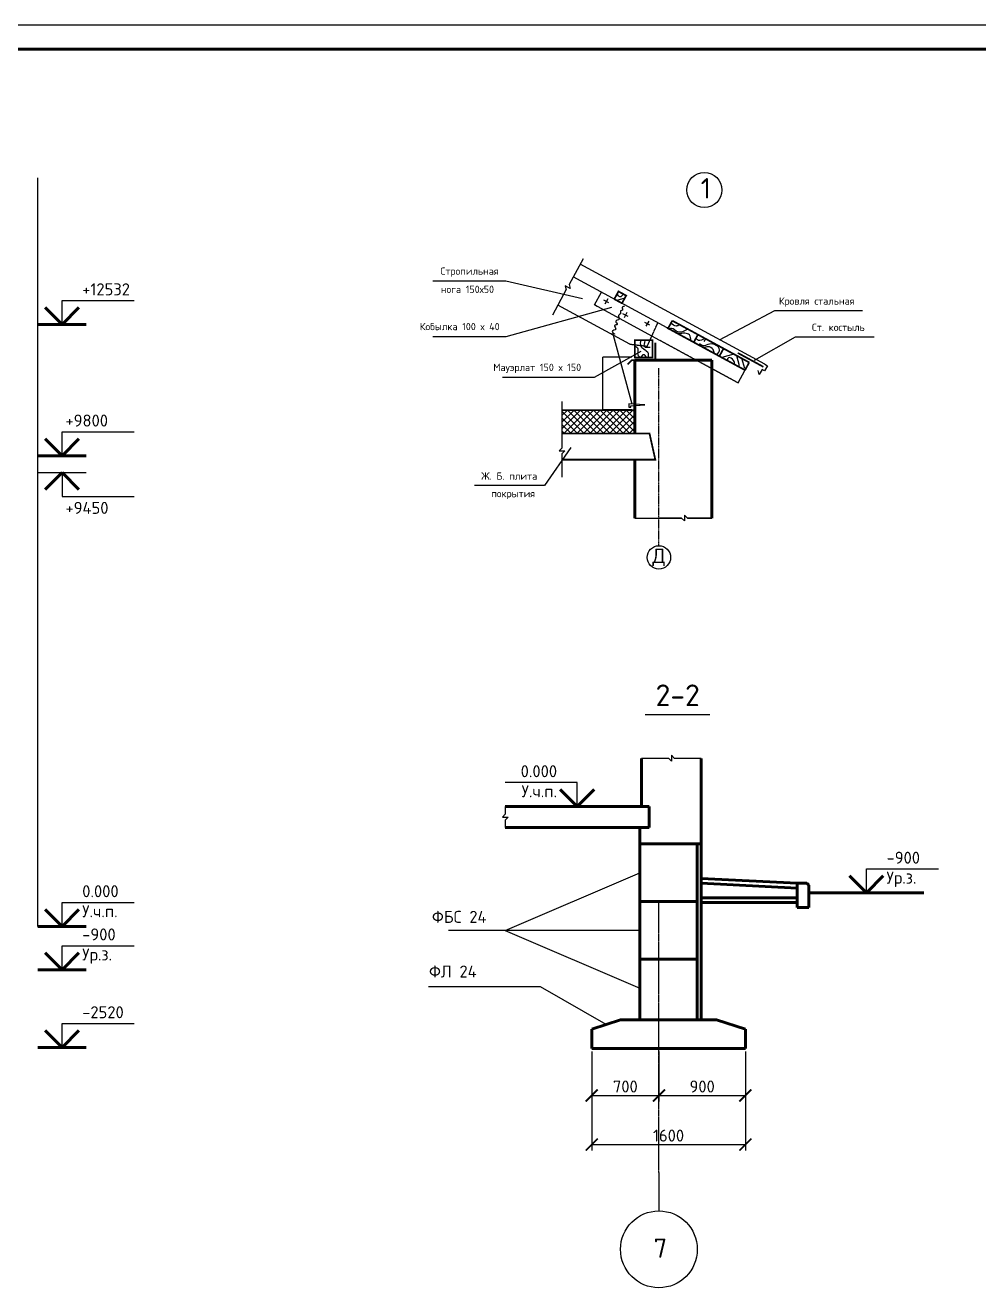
# Model space of a CAD drawing. Header units: millimetres. Extents: x -273369 to 399464, y -35443 to 194245.
# Drawn here: x 343671 to 363529, y 156997 to 183284 of the extents above; entities that cross this region are included whole.
import ezdxf

# ---------------------------------------------------------------- set-up
doc = ezdxf.new("R2010")
doc.units = ezdxf.units.MM
for name, pattern in [('ACAD_ISO02W100', [15, 12, -3]), ('CENTER2', [28.575, 19.05, -3.175, 3.175, -3.175]), ('осевая', [50.8, 31.75, -6.35, 6.35, -6.35]), ('осевая2', [28.575, 19.05, -3.175, 3.175, -3.175])]:
    doc.linetypes.add(name, pattern=pattern)
doc.styles.get("Standard").update_dxf_attribs({"font": 'arial.ttf'})
doc.styles.add('Курс1', font='isocpeur.ttf', dxfattribs={"height": 4.5})
doc.styles.add('Курс2', font='isocpeur.ttf', dxfattribs={"height": 2.5})
doc.styles.add('стиль3', font='isocpeur.ttf')
doc.dimstyles.new('ISO-25', dxfattribs={"dimtxt": 2.5, "dimasz": 2.5, "dimexe": 1.25, "dimexo": 0.625, "dimtad": 1, "dimtxsty": 'Standard', "dimcen": 2.5, "dimadec": 0, "dimazin": 0, "dimtfac": 1, "dimtmove": 0, "dimatfit": 3, "dimfxl": 1, "dimarcsym": 0})
doc.dimstyles.new('Линейный', dxfattribs={"dimscale": 0, "dimtxt": 2, "dimasz": 2.5, "dimexe": 1.25, "dimexo": 0.625, "dimtad": 1, "dimtxsty": 'Курс2', "dimblk": 'ARCHTICK', "dimcen": 2.5, "dimadec": 0, "dimazin": 0, "dimtfac": 1, "dimtmove": 0, "dimatfit": 3, "dimldrblk": 'ARCHTICK', "dimfxl": 1, "dimarcsym": 0})

# ---------------------------------------------------------------- blocks, each defined once
blk = doc.blocks.new('*D424')
at = {"color": 0, "linetype": 'CENTER2', "lineweight": -2, "ltscale": 100, "transparency": 16777216}
for p, q in [((356306, 176373), (355698, 176373)), ((355699, 175282), (355699, 176370)), ((356306, 175279), (355698, 175279))]:
    blk.add_line(p, q, dxfattribs=at)
at = {"color": 0, "linetype": 'CENTER2', "ltscale": 100, "transparency": 16777216}
for points in [[(355699, 176370), (355700, 176370), (355699, 176373)], [(355699, 175282), (355700, 175282), (355699, 175279)]]:
    blk.add_solid(points, dxfattribs=at)
at = {"layer": 'Defpoints', "color": 0, "linetype": 'CENTER2', "ltscale": 100, "transparency": 16777216}
for p in [(355699, 176373), (356307, 176373), (356307, 175279)]:
    blk.add_point(p, dxfattribs=at)
at = {"color": 0, "linetype": 'CENTER2', "ltscale": 100, "transparency": 16777216, "insert": (355698, 175826), "char_height": 2.5, "attachment_point": 5, "rotation": 90, "style": 'стиль3'}
blk.add_mtext('400', dxfattribs=at)
blk = doc.blocks.new('_ArchTick')
at = {"color": 0, "linetype": 'ByBlock', "lineweight": 60, "const_width": 0.15}
blk.add_lwpolyline([(-0.5, -0.5), (0.5, 0.5)], dxfattribs=at)
blk = doc.blocks.new('*D425')
at = {"color": 0, "lineweight": -2, "transparency": 16777216}
for p, q in [((355468, 161915), (355468, 159852)), ((358668, 161915), (358668, 159852)), ((355468, 159977), (358668, 159977))]:
    blk.add_line(p, q, dxfattribs=at)
at = {"layer": 'Defpoints', "color": 0, "transparency": 16777216}
for p in [(355468, 161977), (358668, 161977), (358668, 159977)]:
    blk.add_point(p, dxfattribs=at)
at = {"color": 0, "lineweight": -2, "transparency": 16777216, "xscale": 250, "yscale": 250, "zscale": 250, "rotation": 180}
blk.add_blockref('_ArchTick', (355468, 159977), dxfattribs=at)
at = {"color": 0, "lineweight": -2, "transparency": 16777216, "xscale": 250, "yscale": 250, "zscale": 250}
blk.add_blockref('_ArchTick', (358668, 159977), dxfattribs=at)
at = {"color": 0, "transparency": 16777216, "insert": (357068, 160165), "char_height": 250, "attachment_point": 5, "style": 'Курс2'}
blk.add_mtext('1600', dxfattribs=at)
blk = doc.blocks.new('*D426')
at = {"color": 0, "lineweight": -2, "transparency": 16777216}
for p, q in [((355468, 161915), (355468, 160875)), ((356868, 161915), (356868, 160875)), ((355468, 161000), (356868, 161000))]:
    blk.add_line(p, q, dxfattribs=at)
at = {"layer": 'Defpoints', "color": 0, "transparency": 16777216}
for p in [(355468, 161977), (356868, 161977), (356868, 161000)]:
    blk.add_point(p, dxfattribs=at)
at = {"color": 0, "lineweight": -2, "transparency": 16777216, "xscale": 250, "yscale": 250, "zscale": 250, "rotation": 180}
blk.add_blockref('_ArchTick', (355468, 161000), dxfattribs=at)
at = {"color": 0, "lineweight": -2, "transparency": 16777216, "xscale": 250, "yscale": 250, "zscale": 250}
blk.add_blockref('_ArchTick', (356868, 161000), dxfattribs=at)
at = {"color": 0, "transparency": 16777216, "insert": (356168, 161187), "char_height": 250, "attachment_point": 5, "style": 'Курс2'}
blk.add_mtext('700', dxfattribs=at)
blk = doc.blocks.new('*D427')
at = {"color": 0, "lineweight": -2, "transparency": 16777216}
for p, q in [((356868, 161915), (356868, 160875)), ((358668, 161915), (358668, 160875)), ((356868, 161000), (358668, 161000))]:
    blk.add_line(p, q, dxfattribs=at)
at = {"layer": 'Defpoints', "color": 0, "transparency": 16777216}
for p in [(356868, 161977), (358668, 161977), (358668, 161000)]:
    blk.add_point(p, dxfattribs=at)
at = {"color": 0, "lineweight": -2, "transparency": 16777216, "xscale": 250, "yscale": 250, "zscale": 250, "rotation": 180}
blk.add_blockref('_ArchTick', (356868, 161000), dxfattribs=at)
at = {"color": 0, "lineweight": -2, "transparency": 16777216, "xscale": 250, "yscale": 250, "zscale": 250}
blk.add_blockref('_ArchTick', (358668, 161000), dxfattribs=at)
at = {"color": 0, "transparency": 16777216, "insert": (357768, 161187), "char_height": 250, "attachment_point": 5, "style": 'Курс2'}
blk.add_mtext('900', dxfattribs=at)

msp = doc.modelspace()

# ---------------------------------------------------------------- hatches: boundary and pattern name
h = msp.add_hatch()
h.set_pattern_fill('ANSI37', color=256, scale=30.375, style=0)
h.set_pattern_definition([(45, (338595.25, 160812.34), (-68.1938, 68.1938), []), (135, (338595.25, 160812.34), (-68.1938, -68.1938), [])])
h.paths.add_polyline_path([(356367.659, 174784.837), (356367.659, 175270.837), (354848.909, 175270.837), (354848.909, 174784.837)])

# ---------------------------------------------------------------- linework, layer by layer
for p, q in [((399464.242, 183284.107), (315364.242, 183284.107)), ((343936.389, 164519.133), (343936.389, 180110.138)), ((355287.001, 178419.41), (354997.043, 177885.574)), ((359072.628, 176224.946), (355229.01, 178312.643)), ((357038.16, 176984.322), (355084.031, 178045.725)), ((354939.052, 177778.807), (354649.094, 177244.971)), ((355021.431, 177803.195), (354914.664, 177861.187)), ((354914.664, 177861.187), (354939.052, 177778.807)), ((354997.043, 177885.574), (355021.431, 177803.195)), ((355526.271, 177459.854), (355671.25, 177726.772)), ((344436.389, 177051.633), (344436.389, 177551.633)), ((344436.389, 177551.633), (345936.389, 177551.633)), ((356264.444, 176644.111), (354765.077, 177458.506)), ((356870.332, 176729.815), (355526.271, 177459.854)), ((355579.655, 177430.858), (355526.271, 177459.854)), ((355826.793, 177504.021), (355720.026, 177562.013)), ((355802.405, 177586.401), (355744.414, 177479.633)), ((356156.31, 177601.572), (355991.552, 177552.797)), ((356224.866, 177218.671), (356118.099, 177276.663)), ((356200.478, 177301.051), (356142.486, 177194.284)), ((356680.93, 177040.089), (356574.163, 177098.08)), ((356656.542, 177122.468), (356598.551, 177015.701)), ((355912.034, 176828.303), (356306.909, 175400.678)), ((358747.718, 176263.158), (357840.197, 176756.087)), ((358427.417, 176437.133), (358180.279, 176363.97)), ((358480.8, 176408.137), (358541.77, 176202.189)), ((358515.752, 175836.09), (358747.718, 176263.158)), ((358587.567, 176350.146), (358648.537, 176144.197)), ((359126.011, 176195.951), (359068.02, 176089.184)), ((359072.628, 176224.946), (359126.011, 176195.951)), ((358462.368, 175865.085), (358515.752, 175836.09)), ((358956.645, 176011.412), (358932.257, 176093.792)), ((359014.636, 176118.179), (358956.645, 176011.412)), ((359068.02, 176089.184), (359014.636, 176118.179)), ((354848.909, 175453.087), (354848.909, 174481.087)), ((356576.985, 175381.299), (356241.867, 175400.165)), ((356241.867, 175400.165), (356241.867, 175329.417)), ((356279.627, 175362.433), (356576.985, 175381.299)), ((356279.627, 175329.417), (356279.627, 175362.433)), ((356241.867, 175329.417), (356279.627, 175329.417)), ((344436.389, 174319.133), (344436.389, 174819.133)), ((344436.389, 174819.133), (345936.389, 174819.133)), ((354848.909, 174481.087), (354788.159, 174420.337)), ((354788.159, 174420.337), (354909.659, 174420.337)), ((354909.659, 174420.337), (354848.909, 174359.587)), ((354848.909, 174359.587), (354848.909, 173873.587)), ((343936.389, 173969.133), (344936.389, 173969.133)), ((344436.389, 173969.133), (344436.389, 173469.133)), ((344436.389, 173469.133), (345936.389, 173469.133)), ((356367.659, 173023.087), (357339.659, 173023.087)), ((357339.659, 173023.087), (356867.659, 173023.087)), ((357400.409, 172962.337), (357339.659, 173023.087)), ((357400.409, 173083.837), (357400.409, 172962.337)), ((357461.159, 173023.087), (357400.409, 173083.837)), ((357461.159, 173023.087), (357967.659, 173023.087)), ((357967.659, 173023.087), (357461.159, 173023.087)), ((356579.262, 168929.561), (357926.868, 168929.561)), ((357072.43, 168017.471), (356507.659, 168017.471)), ((357127.659, 167962.242), (357072.43, 168017.471)), ((357127.659, 168083.742), (357127.659, 167962.242)), ((357193.93, 168017.471), (357127.659, 168083.742)), ((357747.659, 168017.471), (357193.93, 168017.471)), ((355167.659, 167517.471), (353667.659, 167517.471)), ((355167.659, 167017.471), (355167.659, 167517.471)), ((353667.659, 167017.471), (353667.659, 166855.803)), ((353667.659, 166855.803), (353606.909, 166795.053)), ((353606.909, 166795.053), (353728.409, 166795.053)), ((353728.409, 166795.053), (353667.659, 166734.303)), ((353667.659, 166734.303), (353667.659, 166577.471)), ((356467.659, 166237.471), (356467.659, 165637.471)), ((353667.659, 164437.471), (356467.659, 165637.471)), ((356467.659, 165637.471), (356467.659, 164437.471)), ((361187.659, 165217.471), (361187.659, 165717.471)), ((361187.659, 165717.471), (362687.659, 165717.471)), ((357747.659, 165317.471), (357747.659, 165417.471)), ((357747.659, 165317.471), (357747.659, 165317.471)), ((344436.389, 164519.133), (344436.389, 165019.133)), ((344436.389, 165019.133), (345936.389, 165019.133)), ((356467.659, 164437.471), (352484.175, 164437.471)), ((353667.659, 164437.471), (356467.659, 163237.471)), ((356467.659, 164437.471), (356467.659, 163237.471)), ((344436.389, 163619.133), (344436.389, 164119.133)), ((344436.389, 164119.133), (345936.389, 164119.133)), ((354402.479, 163259.37), (352070.159, 163259.37)), ((355767.659, 162477.471), (354402.479, 163259.37)), ((344436.389, 161999.133), (344436.389, 162499.133)), ((344436.389, 162499.133), (345936.389, 162499.133)), ((355947.659, 161977.471), (357147.659, 161977.471)), ((356867.659, 159396.805), (356867.659, 158596.805))]:
    msp.add_line(p, q)
at = {"lineweight": 60}
for p, q in [((398964.242, 182784.107), (317364.242, 182784.107)), ((344436.389, 177051.633), (344082.836, 177405.187)), ((344789.943, 177405.187), (344436.389, 177051.633)), ((343936.389, 177051.633), (344936.389, 177051.633)), ((356367.659, 174784.837), (356367.659, 176311.928)), ((356367.659, 176311.928), (357967.659, 176311.928)), ((357967.659, 173023.087), (357967.659, 176311.928)), ((344436.389, 174319.133), (344082.836, 174672.687)), ((344789.943, 174672.687), (344436.389, 174319.133)), ((343936.389, 174319.133), (344936.389, 174319.133)), ((356367.659, 173023.087), (356367.659, 174238.087)), ((344436.389, 173969.133), (344082.836, 173615.58)), ((344789.943, 173615.58), (344436.389, 173969.133)), ((356507.659, 168017.471), (356507.659, 167017.471)), ((357747.659, 168017.471), (357747.659, 162577.471)), ((355167.659, 167017.471), (354814.106, 167371.025)), ((355521.212, 167371.025), (355167.659, 167017.471)), ((356667.659, 167017.471), (353667.659, 167017.471)), ((356667.659, 166577.471), (356667.659, 167017.471)), ((353667.659, 166577.471), (356667.659, 166577.471)), ((356467.659, 166577.471), (356467.659, 162577.471)), ((357747.659, 166237.471), (356467.659, 166237.471)), ((357667.659, 166237.471), (357667.659, 162577.471)), ((357747.659, 165517.471), (359747.659, 165417.471)), ((357747.659, 165417.471), (359747.659, 165317.471)), ((359747.659, 164917.471), (359747.659, 165417.471)), ((359747.659, 165417.471), (359947.659, 165417.471)), ((359947.659, 165417.471), (359987.659, 165377.471)), ((359987.659, 164917.471), (359987.659, 165377.471)), ((361187.659, 165217.471), (360834.106, 165571.025)), ((361541.212, 165571.025), (361187.659, 165217.471)), ((359747.659, 165117.471), (357747.659, 165117.471)), ((362387.659, 165217.471), (359987.659, 165217.471)), ((360687.659, 165217.471), (361687.659, 165217.471)), ((344436.389, 164519.133), (344082.836, 164872.687)), ((344789.943, 164872.687), (344436.389, 164519.133)), ((357667.659, 165037.471), (356467.659, 165037.471)), ((357747.659, 165017.471), (359747.659, 165017.471)), ((359747.659, 164917.471), (359987.659, 164917.471)), ((343936.389, 164519.133), (344936.389, 164519.133)), ((344436.389, 163619.133), (344082.836, 163972.687)), ((344789.943, 163972.687), (344436.389, 163619.133)), ((357667.659, 163837.471), (356467.659, 163837.471)), ((343936.389, 163619.133), (344936.389, 163619.133)), ((356067.659, 162577.471), (355467.659, 162377.471)), ((356067.659, 162577.471), (358067.659, 162577.471)), ((358067.659, 162577.471), (358667.659, 162377.471)), ((344436.389, 161999.133), (344082.836, 162352.687)), ((344789.943, 162352.687), (344436.389, 161999.133)), ((355467.659, 162377.471), (355467.659, 161977.471)), ((358667.659, 161977.471), (358667.659, 162377.471)), ((343936.389, 161999.133), (344936.389, 161999.133)), ((355467.659, 161977.471), (358667.659, 161977.471))]:
    msp.add_line(p, q, dxfattribs=at)
at = {"linetype": 'ACAD_ISO02W100', "ltscale": 0.2}
for p, q in [((356625.714, 176600.623), (356845.689, 177088.864)), ((358515.752, 175836.09), (356870.332, 176729.815)), ((356264.444, 176644.111), (356625.714, 176600.623))]:
    msp.add_line(p, q, dxfattribs=at)
at = {"linetype": 'осевая2'}
msp.add_line((356867.659, 172446.654), (356867.659, 176143.253), dxfattribs=at)
at = {"color": 217, "linetype": 'осевая', "true_color": 0x93278f}
msp.add_line((356867.659, 159396.805), (356867.659, 165037.471), dxfattribs=at)
at = {"const_width": 36.45}
for points in [[(356098.319, 177494.805), (356185.306, 177654.956), (356025.155, 177741.943), (355938.168, 177581.793)], [(356098.319, 177494.805), (355938.168, 177581.793)], [(358660.731, 176103.007), (357038.16, 176984.322)], [(357146.211, 177133.032), (357059.223, 176972.881)], [(358747.718, 176263.158), (357146.211, 177133.032)], [(356792.909, 176676.428), (356792.909, 176372.678), (356792.909, 176311.928), (356306.909, 176311.928), (356215.784, 176220.803)], [(356367.659, 176364.337), (356732.159, 176364.337), (356732.159, 176728.837), (356367.659, 176728.837), (356367.659, 176364.337), (356428.409, 176364.337)], [(357680.047, 176843.074), (357593.059, 176682.923)], [(358213.882, 176553.116), (358126.895, 176392.965)], [(358509.796, 176461.521), (359043.632, 176171.563), (359043.632, 176171.563)], [(358747.718, 176263.158), (358660.731, 176103.007)], [(356367.659, 175270.837), (354848.909, 175270.837)]]:
    msp.add_lwpolyline(points, dxfattribs=at)
at = {"lineweight": 60, "const_width": 36.45}
msp.add_lwpolyline([(354848.909, 174238.087), (356792.909, 174238.087), (356671.409, 174784.837), (354848.909, 174784.837)], dxfattribs=at)
for centre, radius in [((357813.63, 179853.654), 364.5), ((356867.659, 157796.805), 800)]:
    msp.add_circle(centre, radius)
at = {"ltscale": 2}
msp.add_circle((356867.659, 172203.654), 243, dxfattribs=at)
for points in [[(356122.222, 177680.662), (356055.447, 177626.606), (356001.39, 177693.381)], [(357466.512, 176959.057), (357260.564, 176898.088), (357127.105, 176970.577), (357065.32, 176952.286)], [(357306.361, 177046.044), (357223.982, 177021.657), (357117.215, 177079.648)], [(356489.159, 176728.837), (356489.159, 176607.337), (356549.909, 176546.587), (356641.034, 176455.462), (356641.034, 176364.337)], [(356576.934, 176716.849), (356564.215, 176596.017), (356685.047, 176583.297)], [(357539.676, 176711.919), (357503.094, 176835.488), (357272.758, 176856.898)], [(357811.202, 176702.703), (357840.197, 176756.087), (357716.628, 176719.505), (357636.553, 176762.999)], [(358073.511, 176421.961), (358131.503, 176528.728), (357917.969, 176644.711), (357794.4, 176608.13), (357714.324, 176651.623)], [(356367.659, 176607.337), (356428.409, 176546.587), (356428.409, 176425.087), (356489.159, 176364.337)], [(356610.659, 176364.337), (356549.909, 176425.087), (356489.159, 176364.337)], [(358020.128, 176450.957), (357995.74, 176533.336), (357888.973, 176591.328), (357806.594, 176566.94)], [(358447.197, 176218.991), (358422.809, 176301.37), (358316.042, 176359.362), (358287.046, 176305.978)]]:
    msp.add_spline(points, degree=3)
msp.add_open_spline([(356151.468, 177433.727), (356126.541, 177427.452), (356081.066, 177416.003), (356127.804, 177345.904), (356044.529, 177343.249), (356094.287, 177263.727), (355987.556, 177251.798), (356086.678, 177144.77), (355921.52, 177138.098), (356038.466, 177042.246), (355896.606, 177044.577), (356023.288, 176935.723), (355861.508, 176928.973), (355949.56, 176838.362), (355966.972, 176850.192), (355879.012, 176856.031)], degree=3, knots=[0, 0, 0, 0, 0.978785048, 1.785570105, 2.491408877, 3.474624509, 4.376977604, 5.707732356, 7.098805907, 8.23994318, 9.247754933, 10.560512039, 12.028689488, 12.870486938, 15.148017904, 15.148017904, 15.148017904, 15.148017904])

# ---------------------------------------------------------------- texts
at = {"linetype": 'CENTER2', "ltscale": 100, "style": 'стиль3'}
for s, p in [('Стропильная', (352318.253, 178088.865)), ('нога 150х50', (352326.499, 177709.178)), ('Кровля стальная', (359367.428, 177466.178)), ('Кобылка 100 х 40', (351889.045, 176934.615)), ('Ст. костыль', (360054.409, 176919.428)), ('Мауэрлат 150 х 150', (353417.907, 176084.115)), ('Ж. Б. плита', (353167.137, 173821.178)), ('покрытия', (353375.576, 173456.678))]:
    msp.add_text(s, height=151.875, dxfattribs=at).set_placement(p)
for s, height, style, p in [('2-2', 450, 'Курс1', (356798.288, 169108.596)), ('7', 400, 'Курс2', (356758.488, 157622.25))]:
    msp.add_text(s, height=height, dxfattribs=dict(style=style)).set_placement(p)
at = {"insert": (357738.02, 180102.189), "char_height": 425.25, "attachment_point": 1, "style": 'стиль3'}
msp.add_mtext_dynamic_manual_height_columns('1', width=432.96641, gutter_width=759.375, heights=[0], dxfattribs=at)
for s, insert, char_height, width, attachment_point, style in [('+12532', (344857.093, 177910.557), 250, 856.40878, 1, 'Курс2'), ('+9800', (344508.907, 175178.057), 250, 856.40878, 1, 'Курс2'), ('+9450', (344508.907, 173110.21), 250, 856.40878, 7, 'Курс2'), ('Д', (356867.659, 172205.607), 303.75, 483.697, 5, 'стиль3'), ('0.000\\PУ.ч.п.', (354746.955, 167876.395), 250, 856.40878, 3, 'Курс2'), ('-900\\PУр.з.', (361608.362, 166076.395), 250, 856.40878, 1, 'Курс2'), ('0.000\\PУ.ч.п.', (344857.093, 165378.057), 250, 856.40878, 1, 'Курс2'), ('ФБС 24', (352140.894, 164844.036), 250, 2778.72802, 1, 'Курс2'), ('-900\\PУр.з.', (344857.093, 164478.057), 250, 856.40878, 1, 'Курс2'), ('ФЛ 24', (352080.254, 163706.059), 250, 2778.72802, 1, 'Курс2'), ('-2520', (344857.093, 162858.057), 250, 856.40878, 1, 'Курс2')]:
    msp.add_mtext(s, dxfattribs=dict(insert=insert, char_height=char_height, width=width, attachment_point=attachment_point, style=style))

# ---------------------------------------------------------------- dimensions: what is measured, and where the dimension line sits
at = {"linetype": 'CENTER2', "ltscale": 100}
dim = msp.add_linear_dim(base=(355699.409, 176372.678), p1=(356306.909, 175279.178), p2=(356306.909, 176372.678), angle=90, text='400', dimstyle='ISO-25', override={"dimtxsty": 'стиль3'}, dxfattribs=at)
dim.commit()
dim.dimension.update_dxf_attribs({"geometry": '*D424', "text_midpoint": (355697.534, 175825.928)})
for base, p1, p2, text, picture, middle in [((358667.659, 159977.471), (355467.659, 161977.471), (358667.659, 161977.471), '1600', '*D425', (357067.659, 160164.971)), ((356867.659, 160999.663), (355467.659, 161977.471), (356867.659, 161977.471), '700', '*D426', (356167.659, 161187.163)), ((358667.659, 160999.899), (356867.659, 161977.471), (358667.659, 161977.471), '900', '*D427', (357767.659, 161187.399))]:
    dim = msp.add_linear_dim(base=base, p1=p1, p2=p2, text=text, dimstyle='Линейный')
    dim.commit()
    dim.dimension.update_dxf_attribs({"geometry": picture, "text_midpoint": middle})

# ---------------------------------------------------------------- leaders
for points, override in [([(355274.159, 177587.678), (353679.471, 177952.178), (352160.721, 177952.178)], {"dimgap": 0.625, "dimtad": 0, "dimtxsty": 'стиль3', "dimldrblk": 'DotSmall'}), ([(358129.409, 176737.178), (359283.659, 177344.678), (361106.159, 177344.678)], {"dimgap": 2, "dimtad": 0, "dimtxsty": 'стиль3'}), ([(358858.409, 176311.928), (359708.909, 176797.928), (361349.159, 176797.928)], {"dimgap": 2, "dimtad": 0, "dimtxsty": 'стиль3'}), ([(356489.159, 176494.178), (355517.159, 175947.428), (353512.409, 175947.428)], {"dimgap": 2, "dimtad": 0, "dimtxsty": 'стиль3', "dimldrblk": 'DotSmall'}), ([(355031.159, 174489.428), (354484.409, 173699.678), (353026.409, 173699.678)], {"dimgap": 2, "dimtad": 0, "dimtxsty": 'стиль3', "dimldrblk": 'DotSmall'})]:
    msp.add_leader(points, dimstyle='ISO-25', override=override, dxfattribs=at)
msp.add_leader([(355881.659, 177405.428), (353679.471, 176797.928), (352160.721, 176797.928)], dimstyle='ISO-25', override={"dimgap": 0.625, "dimtad": 0, "dimtxsty": 'стиль3', "dimldrblk": 'DotSmall'})

doc.saveas('drawing.dxf')
